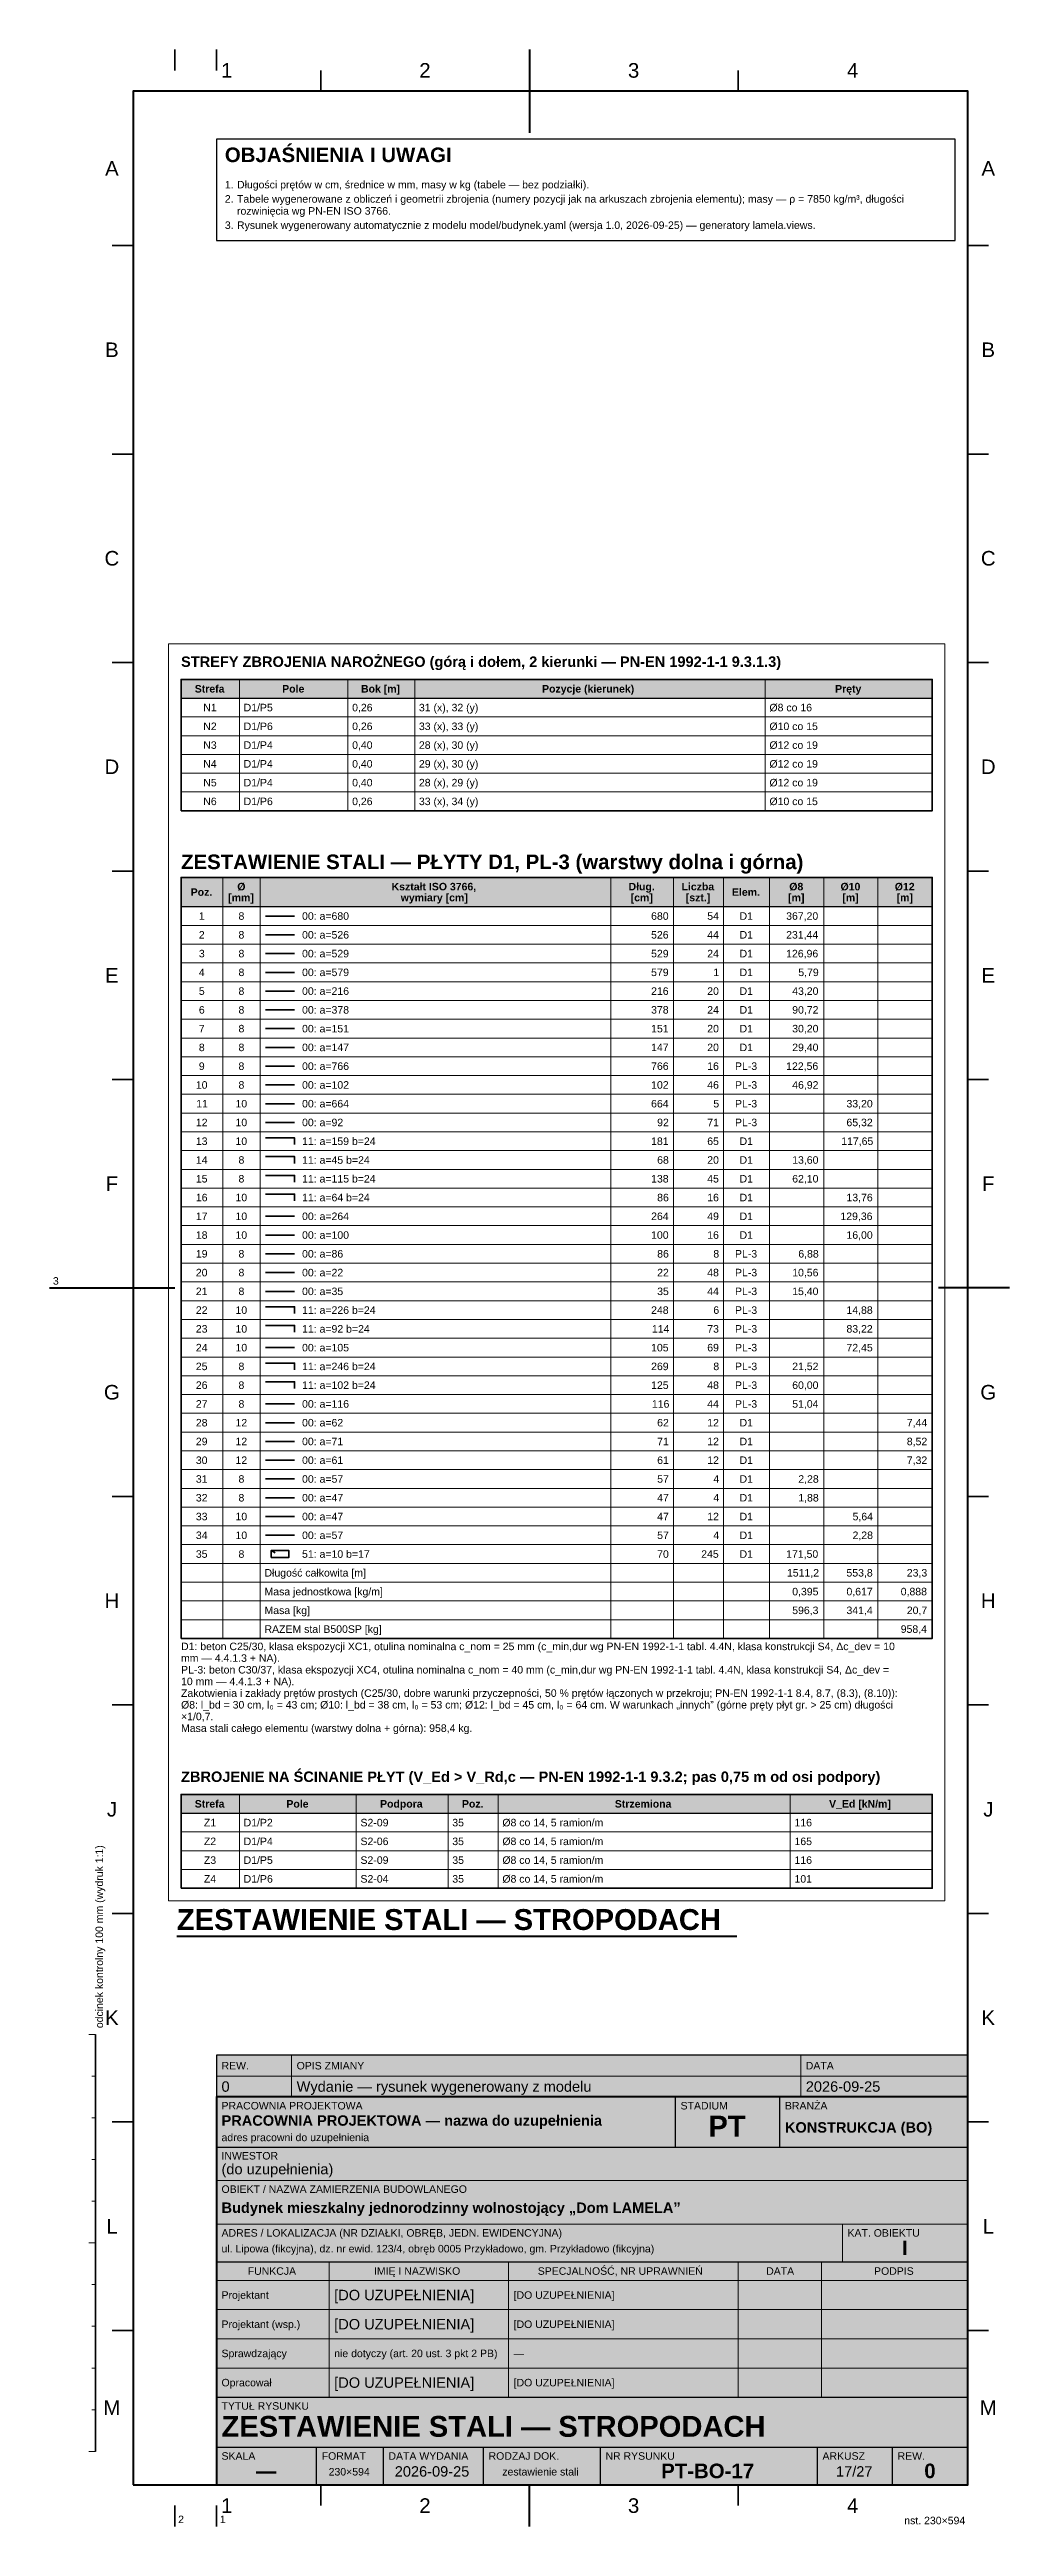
# Paper-space layout 'Arkusz PT-BO-17' of a CAD drawing. Header units: metres. Extents: x 0 to 230, y 0 to 594.
# The model-space entities are those that its viewports show. They can reach past a viewport. Long polylines and large blocks are cut down to what shows.
import ezdxf

# ---------------------------------------------------------------- set-up
doc = ezdxf.new("R2010")
doc.units = ezdxf.units.M
for name, color, linetype, lineweight in [('A-WIDOK', 7, 'Continuous', 25), ('R-OPISY', 7, 'Continuous', 25), ('R-RAMKA', 7, 'Continuous', 50), ('R-TABLICZKA', 7, 'Continuous', 25)]:
    doc.layers.add(name, color=color, linetype=linetype, lineweight=lineweight)
doc.layers.add('R-RZUTNIA', color=8, linetype='Continuous', lineweight=18, plot=False)
doc.styles.add('PL_ARIAL', font='arial.ttf')
doc.styles.add('PL_ARIAL_B', font='arialbd.ttf')

msp = doc.modelspace()

# ---------------------------------------------------------------- hatches: boundary and pattern name
at = {"layer": 'R-OPISY', "true_color": 0xeeeeee}
for points in [[(0, -0.0105), (0.18, -0.0105), (0.18, -0.006), (0, -0.006)], [(0, -0.0605), (0.18, -0.0605), (0.18, -0.0535), (0, -0.0535)], [(0, -0.2779), (0.18, -0.2779), (0.18, -0.2734), (0, -0.2734)]]:
    msp.add_hatch(color=7, dxfattribs=at).paths.add_polyline_path(points)

# ---------------------------------------------------------------- linework, layer by layer
at = {"layer": 'R-OPISY', "lineweight": 35, "ltscale": 0.001}
for points in [[(0, -0.0375), (0.18, -0.0375), (0.18, -0.006), (0, -0.006)], [(0, -0.236), (0.18, -0.236), (0.18, -0.0535), (0, -0.0535)], [(0.0216, -0.21661), (0.0258, -0.21661), (0.0258, -0.21489), (0.0216, -0.21489)], [(0, -0.2959), (0.18, -0.2959), (0.18, -0.2734), (0, -0.2734)]]:
    msp.add_lwpolyline(points, close=True, dxfattribs=at)
at = {"layer": 'R-OPISY', "lineweight": 25, "ltscale": 0.001}
for points in [[(0, -0.0105), (0.18, -0.0105)], [(0, -0.0605), (0.18, -0.0605)], [(0, -0.2779), (0.18, -0.2779)]]:
    msp.add_lwpolyline(points, dxfattribs=at)
at = {"layer": 'R-OPISY', "lineweight": 13, "ltscale": 0.001}
for points in [[(0.014, -0.0375), (0.014, -0.006)], [(0.04, -0.0375), (0.04, -0.006)], [(0.056, -0.0375), (0.056, -0.006)], [(0.14, -0.0375), (0.14, -0.006)], [(0, -0.015), (0.18, -0.015)], [(0, -0.0195), (0.18, -0.0195)], [(0, -0.024), (0.18, -0.024)], [(0, -0.0285), (0.18, -0.0285)], [(0, -0.033), (0.18, -0.033)], [(0, -0.0375), (0.18, -0.0375)], [(0.01, -0.236), (0.01, -0.0535)], [(0.019, -0.236), (0.019, -0.0535)], [(0.103, -0.236), (0.103, -0.0535)], [(0.118, -0.236), (0.118, -0.0535)], [(0.13, -0.236), (0.13, -0.0535)], [(0.141, -0.236), (0.141, -0.0535)], [(0.154, -0.236), (0.154, -0.0535)], [(0.167, -0.236), (0.167, -0.0535)], [(0, -0.065), (0.18, -0.065)], [(0, -0.0695), (0.18, -0.0695)], [(0, -0.074), (0.18, -0.074)], [(0, -0.0785), (0.18, -0.0785)], [(0, -0.083), (0.18, -0.083)], [(0, -0.0875), (0.18, -0.0875)], [(0, -0.092), (0.18, -0.092)], [(0, -0.0965), (0.18, -0.0965)], [(0, -0.101), (0.18, -0.101)], [(0, -0.1055), (0.18, -0.1055)], [(0, -0.11), (0.18, -0.11)], [(0, -0.1145), (0.18, -0.1145)], [(0, -0.119), (0.18, -0.119)], [(0, -0.1235), (0.18, -0.1235)], [(0, -0.128), (0.18, -0.128)], [(0, -0.1325), (0.18, -0.1325)], [(0, -0.137), (0.18, -0.137)], [(0, -0.1415), (0.18, -0.1415)], [(0, -0.146), (0.18, -0.146)], [(0, -0.1505), (0.18, -0.1505)], [(0, -0.155), (0.18, -0.155)], [(0, -0.1595), (0.18, -0.1595)], [(0, -0.164), (0.18, -0.164)], [(0, -0.1685), (0.18, -0.1685)], [(0, -0.173), (0.18, -0.173)], [(0, -0.1775), (0.18, -0.1775)], [(0, -0.182), (0.18, -0.182)], [(0, -0.1865), (0.18, -0.1865)], [(0, -0.191), (0.18, -0.191)], [(0, -0.1955), (0.18, -0.1955)], [(0, -0.2), (0.18, -0.2)], [(0, -0.2045), (0.18, -0.2045)], [(0, -0.209), (0.18, -0.209)], [(0, -0.2135), (0.18, -0.2135)], [(0, -0.218), (0.18, -0.218)], [(0, -0.2225), (0.18, -0.2225)], [(0, -0.227), (0.18, -0.227)], [(0, -0.2315), (0.18, -0.2315)], [(0, -0.236), (0.18, -0.236)], [(0.014, -0.2959), (0.014, -0.2734)], [(0.042, -0.2959), (0.042, -0.2734)], [(0.064, -0.2959), (0.064, -0.2734)], [(0.076, -0.2959), (0.076, -0.2734)], [(0.146, -0.2959), (0.146, -0.2734)], [(0, -0.2824), (0.18, -0.2824)], [(0, -0.2869), (0.18, -0.2869)], [(0, -0.2914), (0.18, -0.2914)], [(0, -0.2959), (0.18, -0.2959)]]:
    msp.add_lwpolyline(points, dxfattribs=at)
at = {"layer": 'R-OPISY', "lineweight": 35, "ltscale": 0.001}
for points in [[(0.0202, -0.06275), (0.0272, -0.06275)], [(0.0202, -0.06725), (0.0272, -0.06725)], [(0.0202, -0.07175), (0.0272, -0.07175)], [(0.0202, -0.07625), (0.0272, -0.07625)], [(0.0202, -0.08075), (0.0272, -0.08075)], [(0.0202, -0.08525), (0.0272, -0.08525)], [(0.0202, -0.08975), (0.0272, -0.08975)], [(0.0202, -0.09425), (0.0272, -0.09425)], [(0.0202, -0.09875), (0.0272, -0.09875)], [(0.0202, -0.10325), (0.0272, -0.10325)], [(0.0202, -0.10775), (0.0272, -0.10775)], [(0.0202, -0.11225), (0.0272, -0.11225)], [(0.0202, -0.11594), (0.0272, -0.11594), (0.0272, -0.11756)], [(0.0202, -0.12044), (0.0272, -0.12044), (0.0272, -0.12206)], [(0.0202, -0.12494), (0.0272, -0.12494), (0.0272, -0.12656)], [(0.0202, -0.12944), (0.0272, -0.12944), (0.0272, -0.13106)], [(0.0202, -0.13475), (0.0272, -0.13475)], [(0.0202, -0.13925), (0.0272, -0.13925)], [(0.0202, -0.14375), (0.0272, -0.14375)], [(0.0202, -0.14825), (0.0272, -0.14825)], [(0.0202, -0.15275), (0.0272, -0.15275)], [(0.0202, -0.15644), (0.0272, -0.15644), (0.0272, -0.15806)], [(0.0202, -0.16094), (0.0272, -0.16094), (0.0272, -0.16256)], [(0.0202, -0.16625), (0.0272, -0.16625)], [(0.0202, -0.16994), (0.0272, -0.16994), (0.0272, -0.17156)], [(0.0202, -0.17444), (0.0272, -0.17444), (0.0272, -0.17606)], [(0.0202, -0.17975), (0.0272, -0.17975)], [(0.0202, -0.18425), (0.0272, -0.18425)], [(0.0202, -0.18875), (0.0272, -0.18875)], [(0.0202, -0.19325), (0.0272, -0.19325)], [(0.0202, -0.19775), (0.0272, -0.19775)], [(0.0202, -0.20225), (0.0272, -0.20225)], [(0.0202, -0.20675), (0.0272, -0.20675)], [(0.0202, -0.21125), (0.0272, -0.21125)], [(0.0216, -0.21489), (0.02258, -0.21543)]]:
    msp.add_lwpolyline(points, dxfattribs=at)

# ---------------------------------------------------------------- texts
at = {"layer": 'A-WIDOK', "style": 'PL_ARIAL'}
for s, p in [('D1: beton C25/30, klasa ekspozycji XC1, otulina nominalna c_nom = 25 mm (c_min,dur wg PN-EN 1992-1-1 tabl. 4.4N, klasa konstrukcji S4, Δc_dev = 10', (0, -0.2388)), ('mm — 4.4.1.3 + NA).', (0, -0.2416)), ('PL-3: beton C30/37, klasa ekspozycji XC4, otulina nominalna c_nom = 40 mm (c_min,dur wg PN-EN 1992-1-1 tabl. 4.4N, klasa konstrukcji S4, Δc_dev =', (0, -0.2444)), ('Zakotwienia i zakłady prętów prostych (C25/30, dobre warunki przyczepności, 50 % prętów łączonych w przekroju; PN-EN 1992-1-1 8.4, 8.7, (8.3), (8.10)):', (0, -0.25)), ('10 mm — 4.4.1.3 + NA).', (0, -0.2472)), ('Ø8: l_bd = 30 cm, l₀ = 43 cm; Ø10: l_bd = 38 cm, l₀ = 53 cm; Ø12: l_bd = 45 cm, l₀ = 64 cm. W warunkach „innych” (górne pręty płyt gr. > 25 cm) długości', (0, -0.2528)), ('×1/0,7.', (0, -0.2556)), ('Masa stali całego elementu (warstwy dolna + górna): 958,4 kg.', (0, -0.2584))]:
    msp.add_text(s, height=0.0018, dxfattribs=at).set_placement(p)
at = {"layer": 'R-OPISY'}
for s, height, style, p in [('STREFY ZBROJENIA NAROŻNEGO (górą i dołem, 2 kierunki — PN-EN 1992-1-1 9.3.1.3)', 0.0025, 'PL_ARIAL_B', (0, -0.003)), ('Strefa', 0.0018, 'PL_ARIAL_B', (0.00329, -0.00915)), ('N1', 0.0018, 'PL_ARIAL', (0.00533, -0.01365)), ('D1/P5', 0.0018, 'PL_ARIAL', (0.015, -0.01365)), ('Pole', 0.0018, 'PL_ARIAL_B', (0.02424, -0.00915)), ('0,26', 0.0018, 'PL_ARIAL', (0.041, -0.01365)), ('Bok [m]', 0.0018, 'PL_ARIAL_B', (0.04313, -0.00915)), ('31 (x), 32 (y)', 0.0018, 'PL_ARIAL', (0.057, -0.01365)), ('Pozycje (kierunek)', 0.0018, 'PL_ARIAL_B', (0.08651, -0.00915)), ('Ø8 co 16', 0.0018, 'PL_ARIAL', (0.141, -0.01365)), ('Pręty', 0.0018, 'PL_ARIAL_B', (0.15673, -0.00915)), ('N2', 0.0018, 'PL_ARIAL', (0.00533, -0.01815)), ('D1/P6', 0.0018, 'PL_ARIAL', (0.015, -0.01815)), ('0,26', 0.0018, 'PL_ARIAL', (0.041, -0.01815)), ('33 (x), 33 (y)', 0.0018, 'PL_ARIAL', (0.057, -0.01815)), ('Ø10 co 15', 0.0018, 'PL_ARIAL', (0.141, -0.01815)), ('N3', 0.0018, 'PL_ARIAL', (0.00533, -0.02265)), ('D1/P4', 0.0018, 'PL_ARIAL', (0.015, -0.02265)), ('0,40', 0.0018, 'PL_ARIAL', (0.041, -0.02265)), ('28 (x), 30 (y)', 0.0018, 'PL_ARIAL', (0.057, -0.02265)), ('Ø12 co 19', 0.0018, 'PL_ARIAL', (0.141, -0.02265)), ('N4', 0.0018, 'PL_ARIAL', (0.00533, -0.02715)), ('D1/P4', 0.0018, 'PL_ARIAL', (0.015, -0.02715)), ('0,40', 0.0018, 'PL_ARIAL', (0.041, -0.02715)), ('29 (x), 30 (y)', 0.0018, 'PL_ARIAL', (0.057, -0.02715)), ('Ø12 co 19', 0.0018, 'PL_ARIAL', (0.141, -0.02715)), ('N5', 0.0018, 'PL_ARIAL', (0.00533, -0.03165)), ('N6', 0.0018, 'PL_ARIAL', (0.00533, -0.03615)), ('D1/P4', 0.0018, 'PL_ARIAL', (0.015, -0.03165)), ('D1/P6', 0.0018, 'PL_ARIAL', (0.015, -0.03615)), ('0,40', 0.0018, 'PL_ARIAL', (0.041, -0.03165)), ('0,26', 0.0018, 'PL_ARIAL', (0.041, -0.03615)), ('33 (x), 34 (y)', 0.0018, 'PL_ARIAL', (0.057, -0.03615)), ('28 (x), 29 (y)', 0.0018, 'PL_ARIAL', (0.057, -0.03165)), ('Ø12 co 19', 0.0018, 'PL_ARIAL', (0.141, -0.03165)), ('Ø10 co 15', 0.0018, 'PL_ARIAL', (0.141, -0.03615)), ('ZESTAWIENIE STALI — PŁYTY D1, PL-3 (warstwy dolna i górna)', 0.0035, 'PL_ARIAL_B', (0, -0.0515)), ('Poz.', 0.0018, 'PL_ARIAL_B', (0.00231, -0.0579)), ('[mm]', 0.0018, 'PL_ARIAL_B', (0.0113, -0.05921)), ('Ø', 0.0018, 'PL_ARIAL_B', (0.01348, -0.05659)), ('Kształt ISO 3766,', 0.0018, 'PL_ARIAL_B', (0.05046, -0.05659)), ('wymiary [cm]', 0.0018, 'PL_ARIAL_B', (0.05264, -0.05921)), ('Dług.', 0.0018, 'PL_ARIAL_B', (0.10723, -0.05659)), ('[cm]', 0.0018, 'PL_ARIAL_B', (0.10774, -0.05921)), ('Liczba', 0.0018, 'PL_ARIAL_B', (0.11993, -0.05659)), ('[szt.]', 0.0018, 'PL_ARIAL_B', (0.12095, -0.05921)), ('Elem.', 0.0018, 'PL_ARIAL_B', (0.13201, -0.0579)), ('[m]', 0.0018, 'PL_ARIAL_B', (0.14547, -0.05921)), ('Ø8', 0.0018, 'PL_ARIAL_B', (0.14575, -0.05659)), ('Ø10', 0.0018, 'PL_ARIAL_B', (0.15803, -0.05659)), ('[m]', 0.0018, 'PL_ARIAL_B', (0.15847, -0.05921)), ('Ø12', 0.0018, 'PL_ARIAL_B', (0.17103, -0.05659)), ('[m]', 0.0018, 'PL_ARIAL_B', (0.17147, -0.05921)), ('1', 0.0018, 'PL_ARIAL', (0.00427, -0.06365)), ('8', 0.0018, 'PL_ARIAL', (0.01377, -0.06365)), ('00: a=680', 0.0018, 'PL_ARIAL', (0.029, -0.06365)), ('680', 0.0018, 'PL_ARIAL', (0.11264, -0.06365)), ('54', 0.0018, 'PL_ARIAL', (0.12609, -0.06365)), ('D1', 0.0018, 'PL_ARIAL', (0.13383, -0.06365)), ('367,20', 0.0018, 'PL_ARIAL', (0.145, -0.06365)), ('3', 0.0018, 'PL_ARIAL', (0.00427, -0.07265)), ('2', 0.0018, 'PL_ARIAL', (0.00427, -0.06815)), ('8', 0.0018, 'PL_ARIAL', (0.01377, -0.06815)), ('8', 0.0018, 'PL_ARIAL', (0.01377, -0.07265)), ('00: a=526', 0.0018, 'PL_ARIAL', (0.029, -0.06815)), ('00: a=529', 0.0018, 'PL_ARIAL', (0.029, -0.07265)), ('526', 0.0018, 'PL_ARIAL', (0.11264, -0.06815)), ('529', 0.0018, 'PL_ARIAL', (0.11264, -0.07265)), ('44', 0.0018, 'PL_ARIAL', (0.12609, -0.06815)), ('24', 0.0018, 'PL_ARIAL', (0.12609, -0.07265)), ('D1', 0.0018, 'PL_ARIAL', (0.13383, -0.06815)), ('D1', 0.0018, 'PL_ARIAL', (0.13383, -0.07265)), ('231,44', 0.0018, 'PL_ARIAL', (0.145, -0.06815)), ('126,96', 0.0018, 'PL_ARIAL', (0.145, -0.07265)), ('4', 0.0018, 'PL_ARIAL', (0.00427, -0.07715)), ('8', 0.0018, 'PL_ARIAL', (0.01377, -0.07715)), ('00: a=579', 0.0018, 'PL_ARIAL', (0.029, -0.07715)), ('579', 0.0018, 'PL_ARIAL', (0.11264, -0.07715)), ('1', 0.0018, 'PL_ARIAL', (0.12755, -0.07715)), ('D1', 0.0018, 'PL_ARIAL', (0.13383, -0.07715)), ('5,79', 0.0018, 'PL_ARIAL', (0.14791, -0.07715)), ('5', 0.0018, 'PL_ARIAL', (0.00427, -0.08165)), ('8', 0.0018, 'PL_ARIAL', (0.01377, -0.08165)), ('00: a=216', 0.0018, 'PL_ARIAL', (0.029, -0.08165)), ('216', 0.0018, 'PL_ARIAL', (0.11264, -0.08165)), ('20', 0.0018, 'PL_ARIAL', (0.12609, -0.08165)), ('D1', 0.0018, 'PL_ARIAL', (0.13383, -0.08165)), ('43,20', 0.0018, 'PL_ARIAL', (0.14645, -0.08165)), ('6', 0.0018, 'PL_ARIAL', (0.00427, -0.08615)), ('7', 0.0018, 'PL_ARIAL', (0.00427, -0.09065)), ('8', 0.0018, 'PL_ARIAL', (0.01377, -0.08615)), ('8', 0.0018, 'PL_ARIAL', (0.01377, -0.09065)), ('00: a=378', 0.0018, 'PL_ARIAL', (0.029, -0.08615)), ('00: a=151', 0.0018, 'PL_ARIAL', (0.029, -0.09065)), ('378', 0.0018, 'PL_ARIAL', (0.11264, -0.08615)), ('151', 0.0018, 'PL_ARIAL', (0.11264, -0.09065)), ('24', 0.0018, 'PL_ARIAL', (0.12609, -0.08615)), ('20', 0.0018, 'PL_ARIAL', (0.12609, -0.09065)), ('D1', 0.0018, 'PL_ARIAL', (0.13383, -0.08615)), ('D1', 0.0018, 'PL_ARIAL', (0.13383, -0.09065)), ('30,20', 0.0018, 'PL_ARIAL', (0.14645, -0.09065)), ('90,72', 0.0018, 'PL_ARIAL', (0.14645, -0.08615)), ('8', 0.0018, 'PL_ARIAL', (0.00427, -0.09515)), ('8', 0.0018, 'PL_ARIAL', (0.01377, -0.09515)), ('00: a=147', 0.0018, 'PL_ARIAL', (0.029, -0.09515)), ('147', 0.0018, 'PL_ARIAL', (0.11264, -0.09515)), ('20', 0.0018, 'PL_ARIAL', (0.12609, -0.09515)), ('D1', 0.0018, 'PL_ARIAL', (0.13383, -0.09515)), ('29,40', 0.0018, 'PL_ARIAL', (0.14645, -0.09515)), ('9', 0.0018, 'PL_ARIAL', (0.00427, -0.09965)), ('8', 0.0018, 'PL_ARIAL', (0.01377, -0.09965)), ('00: a=766', 0.0018, 'PL_ARIAL', (0.029, -0.09965)), ('766', 0.0018, 'PL_ARIAL', (0.11264, -0.09965)), ('16', 0.0018, 'PL_ARIAL', (0.12609, -0.09965)), ('PL-3', 0.0018, 'PL_ARIAL', (0.13274, -0.09965)), ('122,56', 0.0018, 'PL_ARIAL', (0.145, -0.09965)), ('10', 0.0018, 'PL_ARIAL', (0.00355, -0.10415)), ('11', 0.0018, 'PL_ARIAL', (0.00364, -0.10865)), ('10', 0.0018, 'PL_ARIAL', (0.01305, -0.10865)), ('8', 0.0018, 'PL_ARIAL', (0.01377, -0.10415)), ('00: a=102', 0.0018, 'PL_ARIAL', (0.029, -0.10415)), ('00: a=664', 0.0018, 'PL_ARIAL', (0.029, -0.10865)), ('664', 0.0018, 'PL_ARIAL', (0.11264, -0.10865)), ('102', 0.0018, 'PL_ARIAL', (0.11264, -0.10415)), ('46', 0.0018, 'PL_ARIAL', (0.12609, -0.10415)), ('5', 0.0018, 'PL_ARIAL', (0.12755, -0.10865)), ('PL-3', 0.0018, 'PL_ARIAL', (0.13274, -0.10415)), ('PL-3', 0.0018, 'PL_ARIAL', (0.13274, -0.10865)), ('46,92', 0.0018, 'PL_ARIAL', (0.14645, -0.10415)), ('33,20', 0.0018, 'PL_ARIAL', (0.15945, -0.10865)), ('12', 0.0018, 'PL_ARIAL', (0.00355, -0.11315)), ('10', 0.0018, 'PL_ARIAL', (0.01305, -0.11315)), ('00: a=92', 0.0018, 'PL_ARIAL', (0.029, -0.11315)), ('92', 0.0018, 'PL_ARIAL', (0.11409, -0.11315)), ('71', 0.0018, 'PL_ARIAL', (0.12609, -0.11315)), ('PL-3', 0.0018, 'PL_ARIAL', (0.13274, -0.11315)), ('65,32', 0.0018, 'PL_ARIAL', (0.15945, -0.11315)), ('13', 0.0018, 'PL_ARIAL', (0.00355, -0.11765)), ('10', 0.0018, 'PL_ARIAL', (0.01305, -0.11765)), ('11: a=159 b=24', 0.0018, 'PL_ARIAL', (0.029, -0.11765)), ('181', 0.0018, 'PL_ARIAL', (0.11264, -0.11765)), ('65', 0.0018, 'PL_ARIAL', (0.12609, -0.11765)), ('D1', 0.0018, 'PL_ARIAL', (0.13383, -0.11765)), ('117,65', 0.0018, 'PL_ARIAL', (0.15819, -0.11765)), ('14', 0.0018, 'PL_ARIAL', (0.00355, -0.12215)), ('8', 0.0018, 'PL_ARIAL', (0.01377, -0.12215)), ('11: a=45 b=24', 0.0018, 'PL_ARIAL', (0.029, -0.12215)), ('68', 0.0018, 'PL_ARIAL', (0.11409, -0.12215)), ('20', 0.0018, 'PL_ARIAL', (0.12609, -0.12215)), ('D1', 0.0018, 'PL_ARIAL', (0.13383, -0.12215)), ('13,60', 0.0018, 'PL_ARIAL', (0.14645, -0.12215)), ('15', 0.0018, 'PL_ARIAL', (0.00355, -0.12665)), ('16', 0.0018, 'PL_ARIAL', (0.00355, -0.13115)), ('10', 0.0018, 'PL_ARIAL', (0.01305, -0.13115)), ('8', 0.0018, 'PL_ARIAL', (0.01377, -0.12665)), ('11: a=115 b=24', 0.0018, 'PL_ARIAL', (0.029, -0.12665)), ('11: a=64 b=24', 0.0018, 'PL_ARIAL', (0.029, -0.13115)), ('138', 0.0018, 'PL_ARIAL', (0.11264, -0.12665)), ('86', 0.0018, 'PL_ARIAL', (0.11409, -0.13115)), ('45', 0.0018, 'PL_ARIAL', (0.12609, -0.12665)), ('16', 0.0018, 'PL_ARIAL', (0.12609, -0.13115)), ('D1', 0.0018, 'PL_ARIAL', (0.13383, -0.12665)), ('D1', 0.0018, 'PL_ARIAL', (0.13383, -0.13115)), ('62,10', 0.0018, 'PL_ARIAL', (0.14645, -0.12665)), ('13,76', 0.0018, 'PL_ARIAL', (0.15945, -0.13115)), ('17', 0.0018, 'PL_ARIAL', (0.00355, -0.13565)), ('10', 0.0018, 'PL_ARIAL', (0.01305, -0.13565)), ('00: a=264', 0.0018, 'PL_ARIAL', (0.029, -0.13565)), ('264', 0.0018, 'PL_ARIAL', (0.11264, -0.13565)), ('49', 0.0018, 'PL_ARIAL', (0.12609, -0.13565)), ('D1', 0.0018, 'PL_ARIAL', (0.13383, -0.13565)), ('129,36', 0.0018, 'PL_ARIAL', (0.158, -0.13565)), ('18', 0.0018, 'PL_ARIAL', (0.00355, -0.14015)), ('10', 0.0018, 'PL_ARIAL', (0.01305, -0.14015)), ('00: a=100', 0.0018, 'PL_ARIAL', (0.029, -0.14015)), ('100', 0.0018, 'PL_ARIAL', (0.11264, -0.14015)), ('16', 0.0018, 'PL_ARIAL', (0.12609, -0.14015)), ('D1', 0.0018, 'PL_ARIAL', (0.13383, -0.14015)), ('16,00', 0.0018, 'PL_ARIAL', (0.15945, -0.14015)), ('20', 0.0018, 'PL_ARIAL', (0.00355, -0.14915)), ('19', 0.0018, 'PL_ARIAL', (0.00355, -0.14465)), ('8', 0.0018, 'PL_ARIAL', (0.01377, -0.14465)), ('8', 0.0018, 'PL_ARIAL', (0.01377, -0.14915)), ('00: a=86', 0.0018, 'PL_ARIAL', (0.029, -0.14465)), ('00: a=22', 0.0018, 'PL_ARIAL', (0.029, -0.14915)), ('86', 0.0018, 'PL_ARIAL', (0.11409, -0.14465)), ('22', 0.0018, 'PL_ARIAL', (0.11409, -0.14915)), ('48', 0.0018, 'PL_ARIAL', (0.12609, -0.14915)), ('8', 0.0018, 'PL_ARIAL', (0.12755, -0.14465)), ('PL-3', 0.0018, 'PL_ARIAL', (0.13274, -0.14465)), ('PL-3', 0.0018, 'PL_ARIAL', (0.13274, -0.14915)), ('10,56', 0.0018, 'PL_ARIAL', (0.14645, -0.14915)), ('6,88', 0.0018, 'PL_ARIAL', (0.14791, -0.14465)), ('21', 0.0018, 'PL_ARIAL', (0.00355, -0.15365)), ('8', 0.0018, 'PL_ARIAL', (0.01377, -0.15365)), ('00: a=35', 0.0018, 'PL_ARIAL', (0.029, -0.15365)), ('35', 0.0018, 'PL_ARIAL', (0.11409, -0.15365)), ('44', 0.0018, 'PL_ARIAL', (0.12609, -0.15365)), ('PL-3', 0.0018, 'PL_ARIAL', (0.13274, -0.15365)), ('15,40', 0.0018, 'PL_ARIAL', (0.14645, -0.15365)), ('22', 0.0018, 'PL_ARIAL', (0.00355, -0.15815)), ('10', 0.0018, 'PL_ARIAL', (0.01305, -0.15815)), ('11: a=226 b=24', 0.0018, 'PL_ARIAL', (0.029, -0.15815)), ('248', 0.0018, 'PL_ARIAL', (0.11264, -0.15815)), ('6', 0.0018, 'PL_ARIAL', (0.12755, -0.15815)), ('PL-3', 0.0018, 'PL_ARIAL', (0.13274, -0.15815)), ('14,88', 0.0018, 'PL_ARIAL', (0.15945, -0.15815)), ('23', 0.0018, 'PL_ARIAL', (0.00355, -0.16265)), ('24', 0.0018, 'PL_ARIAL', (0.00355, -0.16715)), ('10', 0.0018, 'PL_ARIAL', (0.01305, -0.16265)), ('10', 0.0018, 'PL_ARIAL', (0.01305, -0.16715)), ('00: a=105', 0.0018, 'PL_ARIAL', (0.029, -0.16715)), ('11: a=92 b=24', 0.0018, 'PL_ARIAL', (0.029, -0.16265)), ('105', 0.0018, 'PL_ARIAL', (0.11264, -0.16715)), ('114', 0.0018, 'PL_ARIAL', (0.11283, -0.16265)), ('73', 0.0018, 'PL_ARIAL', (0.12609, -0.16265)), ('69', 0.0018, 'PL_ARIAL', (0.12609, -0.16715)), ('PL-3', 0.0018, 'PL_ARIAL', (0.13274, -0.16265)), ('PL-3', 0.0018, 'PL_ARIAL', (0.13274, -0.16715)), ('83,22', 0.0018, 'PL_ARIAL', (0.15945, -0.16265)), ('72,45', 0.0018, 'PL_ARIAL', (0.15945, -0.16715)), ('25', 0.0018, 'PL_ARIAL', (0.00355, -0.17165)), ('8', 0.0018, 'PL_ARIAL', (0.01377, -0.17165)), ('11: a=246 b=24', 0.0018, 'PL_ARIAL', (0.029, -0.17165)), ('269', 0.0018, 'PL_ARIAL', (0.11264, -0.17165)), ('8', 0.0018, 'PL_ARIAL', (0.12755, -0.17165)), ('PL-3', 0.0018, 'PL_ARIAL', (0.13274, -0.17165)), ('21,52', 0.0018, 'PL_ARIAL', (0.14645, -0.17165)), ('26', 0.0018, 'PL_ARIAL', (0.00355, -0.17615)), ('8', 0.0018, 'PL_ARIAL', (0.01377, -0.17615)), ('11: a=102 b=24', 0.0018, 'PL_ARIAL', (0.029, -0.17615)), ('125', 0.0018, 'PL_ARIAL', (0.11264, -0.17615)), ('48', 0.0018, 'PL_ARIAL', (0.12609, -0.17615)), ('PL-3', 0.0018, 'PL_ARIAL', (0.13274, -0.17615)), ('60,00', 0.0018, 'PL_ARIAL', (0.14645, -0.17615)), ('27', 0.0018, 'PL_ARIAL', (0.00355, -0.18065)), ('28', 0.0018, 'PL_ARIAL', (0.00355, -0.18515)), ('12', 0.0018, 'PL_ARIAL', (0.01305, -0.18515)), ('8', 0.0018, 'PL_ARIAL', (0.01377, -0.18065)), ('00: a=116', 0.0018, 'PL_ARIAL', (0.029, -0.18065)), ('00: a=62', 0.0018, 'PL_ARIAL', (0.029, -0.18515)), ('116', 0.0018, 'PL_ARIAL', (0.11283, -0.18065)), ('62', 0.0018, 'PL_ARIAL', (0.11409, -0.18515)), ('44', 0.0018, 'PL_ARIAL', (0.12609, -0.18065)), ('12', 0.0018, 'PL_ARIAL', (0.12609, -0.18515)), ('PL-3', 0.0018, 'PL_ARIAL', (0.13274, -0.18065)), ('D1', 0.0018, 'PL_ARIAL', (0.13383, -0.18515)), ('51,04', 0.0018, 'PL_ARIAL', (0.14645, -0.18065)), ('7,44', 0.0018, 'PL_ARIAL', (0.17391, -0.18515)), ('29', 0.0018, 'PL_ARIAL', (0.00355, -0.18965)), ('12', 0.0018, 'PL_ARIAL', (0.01305, -0.18965)), ('00: a=71', 0.0018, 'PL_ARIAL', (0.029, -0.18965)), ('71', 0.0018, 'PL_ARIAL', (0.11409, -0.18965)), ('12', 0.0018, 'PL_ARIAL', (0.12609, -0.18965)), ('D1', 0.0018, 'PL_ARIAL', (0.13383, -0.18965)), ('8,52', 0.0018, 'PL_ARIAL', (0.17391, -0.18965)), ('30', 0.0018, 'PL_ARIAL', (0.00355, -0.19415)), ('12', 0.0018, 'PL_ARIAL', (0.01305, -0.19415)), ('00: a=61', 0.0018, 'PL_ARIAL', (0.029, -0.19415)), ('61', 0.0018, 'PL_ARIAL', (0.11409, -0.19415)), ('12', 0.0018, 'PL_ARIAL', (0.12609, -0.19415)), ('D1', 0.0018, 'PL_ARIAL', (0.13383, -0.19415)), ('7,32', 0.0018, 'PL_ARIAL', (0.17391, -0.19415)), ('31', 0.0018, 'PL_ARIAL', (0.00355, -0.19865)), ('32', 0.0018, 'PL_ARIAL', (0.00355, -0.20315)), ('8', 0.0018, 'PL_ARIAL', (0.01377, -0.19865)), ('8', 0.0018, 'PL_ARIAL', (0.01377, -0.20315)), ('00: a=57', 0.0018, 'PL_ARIAL', (0.029, -0.19865)), ('00: a=47', 0.0018, 'PL_ARIAL', (0.029, -0.20315)), ('47', 0.0018, 'PL_ARIAL', (0.11409, -0.20315)), ('57', 0.0018, 'PL_ARIAL', (0.11409, -0.19865)), ('4', 0.0018, 'PL_ARIAL', (0.12755, -0.19865)), ('4', 0.0018, 'PL_ARIAL', (0.12755, -0.20315)), ('D1', 0.0018, 'PL_ARIAL', (0.13383, -0.19865)), ('D1', 0.0018, 'PL_ARIAL', (0.13383, -0.20315)), ('2,28', 0.0018, 'PL_ARIAL', (0.14791, -0.19865)), ('1,88', 0.0018, 'PL_ARIAL', (0.14791, -0.20315)), ('33', 0.0018, 'PL_ARIAL', (0.00355, -0.20765)), ('10', 0.0018, 'PL_ARIAL', (0.01305, -0.20765)), ('00: a=47', 0.0018, 'PL_ARIAL', (0.029, -0.20765)), ('47', 0.0018, 'PL_ARIAL', (0.11409, -0.20765)), ('12', 0.0018, 'PL_ARIAL', (0.12609, -0.20765)), ('D1', 0.0018, 'PL_ARIAL', (0.13383, -0.20765)), ('5,64', 0.0018, 'PL_ARIAL', (0.16091, -0.20765)), ('34', 0.0018, 'PL_ARIAL', (0.00355, -0.21215)), ('10', 0.0018, 'PL_ARIAL', (0.01305, -0.21215)), ('00: a=57', 0.0018, 'PL_ARIAL', (0.029, -0.21215)), ('57', 0.0018, 'PL_ARIAL', (0.11409, -0.21215)), ('4', 0.0018, 'PL_ARIAL', (0.12755, -0.21215)), ('D1', 0.0018, 'PL_ARIAL', (0.13383, -0.21215)), ('2,28', 0.0018, 'PL_ARIAL', (0.16091, -0.21215)), ('35', 0.0018, 'PL_ARIAL', (0.00355, -0.21665)), ('8', 0.0018, 'PL_ARIAL', (0.01377, -0.21665)), ('Długość całkowita [m]', 0.0018, 'PL_ARIAL', (0.02, -0.22115)), ('51: a=10 b=17', 0.0018, 'PL_ARIAL', (0.029, -0.21665)), ('70', 0.0018, 'PL_ARIAL', (0.11409, -0.21665)), ('245', 0.0018, 'PL_ARIAL', (0.12464, -0.21665)), ('D1', 0.0018, 'PL_ARIAL', (0.13383, -0.21665)), ('171,50', 0.0018, 'PL_ARIAL', (0.145, -0.21665)), ('1511,2', 0.0018, 'PL_ARIAL', (0.14519, -0.22115)), ('553,8', 0.0018, 'PL_ARIAL', (0.15945, -0.22115)), ('23,3', 0.0018, 'PL_ARIAL', (0.17391, -0.22115)), ('Masa jednostkowa [kg/m]', 0.0018, 'PL_ARIAL', (0.02, -0.22565)), ('0,395', 0.0018, 'PL_ARIAL', (0.14645, -0.22565)), ('0,617', 0.0018, 'PL_ARIAL', (0.15945, -0.22565)), ('0,888', 0.0018, 'PL_ARIAL', (0.17245, -0.22565)), ('Masa [kg]', 0.0018, 'PL_ARIAL', (0.02, -0.23015)), ('596,3', 0.0018, 'PL_ARIAL', (0.14645, -0.23015)), ('341,4', 0.0018, 'PL_ARIAL', (0.15945, -0.23015)), ('20,7', 0.0018, 'PL_ARIAL', (0.17391, -0.23015)), ('RAZEM stal B500SP [kg]', 0.0018, 'PL_ARIAL', (0.02, -0.23465)), ('958,4', 0.0018, 'PL_ARIAL', (0.17245, -0.23465)), ('ZBROJENIE NA ŚCINANIE PŁYT (V_Ed > V_Rd,c — PN-EN 1992-1-1 9.3.2; pas 0,75 m od osi podpory)', 0.0025, 'PL_ARIAL_B', (0, -0.2704)), ('Strefa', 0.0018, 'PL_ARIAL_B', (0.00329, -0.27655)), ('D1/P2', 0.0018, 'PL_ARIAL', (0.015, -0.28105)), ('Pole', 0.0018, 'PL_ARIAL_B', (0.02524, -0.27655)), ('Podpora', 0.0018, 'PL_ARIAL_B', (0.04769, -0.27655)), ('Poz.', 0.0018, 'PL_ARIAL_B', (0.06731, -0.27655)), ('Ø8 co 14, 5 ramion/m', 0.0018, 'PL_ARIAL', (0.077, -0.28105)), ('Strzemiona', 0.0018, 'PL_ARIAL_B', (0.10395, -0.27655)), ('V_Ed [kN/m]', 0.0018, 'PL_ARIAL_B', (0.15529, -0.27655)), ('Z1', 0.0018, 'PL_ARIAL', (0.00547, -0.28105)), ('Z2', 0.0018, 'PL_ARIAL', (0.00547, -0.28555)), ('D1/P4', 0.0018, 'PL_ARIAL', (0.015, -0.28555)), ('S2-09', 0.0018, 'PL_ARIAL', (0.043, -0.28105)), ('S2-06', 0.0018, 'PL_ARIAL', (0.043, -0.28555)), ('35', 0.0018, 'PL_ARIAL', (0.065, -0.28105)), ('35', 0.0018, 'PL_ARIAL', (0.065, -0.28555)), ('Ø8 co 14, 5 ramion/m', 0.0018, 'PL_ARIAL', (0.077, -0.28555)), ('116', 0.0018, 'PL_ARIAL', (0.147, -0.28105)), ('165', 0.0018, 'PL_ARIAL', (0.147, -0.28555)), ('Z3', 0.0018, 'PL_ARIAL', (0.00547, -0.29005)), ('D1/P5', 0.0018, 'PL_ARIAL', (0.015, -0.29005)), ('S2-09', 0.0018, 'PL_ARIAL', (0.043, -0.29005)), ('35', 0.0018, 'PL_ARIAL', (0.065, -0.29005)), ('Ø8 co 14, 5 ramion/m', 0.0018, 'PL_ARIAL', (0.077, -0.29005)), ('116', 0.0018, 'PL_ARIAL', (0.147, -0.29005)), ('Z4', 0.0018, 'PL_ARIAL', (0.00547, -0.29455)), ('D1/P6', 0.0018, 'PL_ARIAL', (0.015, -0.29455)), ('S2-04', 0.0018, 'PL_ARIAL', (0.043, -0.29455)), ('35', 0.0018, 'PL_ARIAL', (0.065, -0.29455)), ('Ø8 co 14, 5 ramion/m', 0.0018, 'PL_ARIAL', (0.077, -0.29455)), ('101', 0.0018, 'PL_ARIAL', (0.147, -0.29455))]:
    msp.add_text(s, height=height, dxfattribs=dict(at, style=style)).set_placement(p)

psp = doc.layouts.new('Arkusz PT-BO-17')

# ---------------------------------------------------------------- hatches: boundary and pattern name
at = {"layer": 'R-TABLICZKA', "true_color": 0xffffff}
for points in [[(40, 103), (220, 103), (220, 113), (40, 113)], [(40, 10), (220, 10), (220, 103), (40, 103)]]:
    psp.add_hatch(color=7, dxfattribs=at).paths.add_polyline_path(points)

# ---------------------------------------------------------------- linework, layer by layer
at = {"layer": 'R-OPISY', "lineweight": 25}
psp.add_lwpolyline([(40, 548.18), (217, 548.18), (217, 572.5), (40, 572.5)], close=True, dxfattribs=at)
at = {"layer": 'R-OPISY', "lineweight": 50}
psp.add_lwpolyline([(30.5, 141.55), (164.69, 141.55)], dxfattribs=at)
at = {"layer": 'R-OPISY', "lineweight": 18}
for points in [[(11, 118), (9.4, 118)], [(11, 108), (10.1, 108)], [(11, 98), (10.1, 98)], [(11, 88), (10.1, 88)], [(11, 78), (10.1, 78)], [(11, 68), (9.4, 68)], [(11, 58), (10.1, 58)], [(11, 48), (10.1, 48)], [(11, 38), (10.1, 38)], [(11, 28), (10.1, 28)], [(11, 18), (9.4, 18)]]:
    psp.add_lwpolyline(points, dxfattribs=at)
at = {"layer": 'R-OPISY', "lineweight": 35}
psp.add_lwpolyline([(11, 18), (11, 118)], dxfattribs=at)
at = {"layer": 'R-RAMKA', "lineweight": 35}
for points in [[(30, 594), (30, 589)], [(40, 594), (40, 589)], [(65, 584), (65, 589)], [(115, 584), (115, 589)], [(165, 584), (165, 589)], [(20, 547), (15, 547)], [(220, 547), (225, 547)], [(20, 497), (15, 497)], [(220, 497), (225, 497)], [(20, 447), (15, 447)], [(220, 447), (225, 447)], [(20, 397), (15, 397)], [(220, 397), (225, 397)], [(20, 347), (15, 347)], [(220, 347), (225, 347)], [(0, 297), (5, 297)], [(20, 297), (15, 297)], [(220, 297), (225, 297)], [(230, 297), (225, 297)], [(20, 247), (15, 247)], [(220, 247), (225, 247)], [(20, 197), (15, 197)], [(220, 197), (225, 197)], [(20, 147), (15, 147)], [(220, 147), (225, 147)], [(20, 97), (15, 97)], [(220, 97), (225, 97)], [(20, 47), (15, 47)], [(220, 47), (225, 47)], [(65, 10), (65, 5)], [(115, 10), (115, 5)], [(165, 10), (165, 5)], [(30, 0), (30, 5)], [(40, 0), (40, 5)]]:
    psp.add_lwpolyline(points, dxfattribs=at)
at = {"layer": 'R-RAMKA', "lineweight": 70}
for points in [[(115, 594), (115, 574)], [(0, 297), (30, 297)], [(230, 297), (213, 297)], [(115, 0), (115, 10)]]:
    psp.add_lwpolyline(points, dxfattribs=at)
psp.add_lwpolyline([(20, 10), (220, 10), (220, 584), (20, 584)], close=True, dxfattribs=at)
at = {"layer": 'R-TABLICZKA', "lineweight": 18}
for points in [[(40, 113), (220, 113)], [(58, 103), (58, 113)], [(180, 103), (180, 113)], [(40, 108), (220, 108)], [(40, 83), (220, 83)], [(40, 72.5), (220, 72.5)], [(190, 63.5), (190, 72.5)], [(67, 31), (67, 63.5)], [(110, 31), (110, 63.5)], [(165, 31), (165, 63.5)], [(185, 31), (185, 63.5)], [(40, 59), (220, 59)], [(40, 52), (220, 52)], [(40, 45), (220, 45)], [(40, 38), (220, 38)], [(40, 31), (220, 31)]]:
    psp.add_lwpolyline(points, dxfattribs=at)
at = {"layer": 'R-TABLICZKA', "lineweight": 25}
psp.add_lwpolyline([(40, 103), (220, 103), (220, 113), (40, 113)], close=True, dxfattribs=at)
at = {"layer": 'R-TABLICZKA', "lineweight": 50}
psp.add_lwpolyline([(40, 10), (220, 10), (220, 103), (40, 103)], close=True, dxfattribs=at)
at = {"layer": 'R-TABLICZKA', "lineweight": 25}
for points in [[(150, 91), (150, 103)], [(175, 91), (175, 103)], [(40, 91), (220, 91)], [(40, 63.5), (220, 63.5)], [(40, 31), (220, 31)], [(40, 19), (220, 19)], [(64, 10), (64, 19)], [(80, 10), (80, 19)], [(104, 10), (104, 19)], [(132, 10), (132, 19)], [(184, 10), (184, 19)], [(202, 10), (202, 19)]]:
    psp.add_lwpolyline(points, dxfattribs=at)

# ---------------------------------------------------------------- texts
at = {"layer": 'R-OPISY'}
for s, height, style, p in [('OBJAŚNIENIA I UWAGI', 3.5, 'PL_ARIAL_B', (42, 567)), ('2. ', 1.8, 'PL_ARIAL', (42, 557.28)), ('1. ', 1.8, 'PL_ARIAL', (42, 560.7)), ('Tabele wygenerowane z obliczeń i geometrii zbrojenia (numery pozycji jak na arkuszach zbrojenia elementu); masy — ρ = 7850 kg/m³, długości', 1.8, 'PL_ARIAL', (44.91, 557.28)), ('Długości prętów w cm, średnice w mm, masy w kg (tabele — bez podziałki).', 1.8, 'PL_ARIAL', (44.91, 560.7)), ('3. ', 1.8, 'PL_ARIAL', (42, 550.98)), ('rozwinięcia wg PN-EN ISO 3766.', 1.8, 'PL_ARIAL', (44.91, 554.4)), ('Rysunek wygenerowany automatycznie z modelu model/budynek.yaml (wersja 1.0, 2026-09-25) — generatory lamela.views.', 1.8, 'PL_ARIAL', (44.91, 550.98)), ('ZESTAWIENIE STALI — STROPODACH', 5, 'PL_ARIAL_B', (30.5, 143.05))]:
    psp.add_text(s, height=height, dxfattribs=dict(at, style=style)).set_placement(p)
at = {"layer": 'R-OPISY', "style": 'PL_ARIAL'}
psp.add_text('odcinek kontrolny 100 mm (wydruk 1:1)', height=1.8, rotation=90, dxfattribs=at).set_placement((12.8, 119.5))
at = {"layer": 'R-RAMKA', "style": 'PL_ARIAL'}
for s, height, p in [('1', 3.5, (41.09, 587.25)), ('2', 3.5, (88.59, 587.25)), ('3', 3.5, (138.59, 587.25)), ('4', 3.5, (191.09, 587.25)), ('A', 3.5, (13.3, 563.75)), ('A', 3.5, (223.3, 563.75)), ('B', 3.5, (13.3, 520.25)), ('B', 3.5, (223.3, 520.25)), ('C', 3.5, (13.16, 470.25)), ('C', 3.5, (223.16, 470.25)), ('D', 3.5, (13.16, 420.25)), ('D', 3.5, (223.16, 420.25)), ('E', 3.5, (13.3, 370.25)), ('E', 3.5, (223.3, 370.25)), ('F', 3.5, (13.45, 320.25)), ('F', 3.5, (223.45, 320.25)), ('3', 1.8, (0.8, 297.8)), ('G', 3.5, (13.02, 270.25)), ('G', 3.5, (223.02, 270.25)), ('H', 3.5, (13.16, 220.25)), ('H', 3.5, (223.16, 220.25)), ('J', 3.5, (13.73, 170.25)), ('J', 3.5, (223.73, 170.25)), ('K', 3.5, (13.3, 120.25)), ('K', 3.5, (223.3, 120.25)), ('L', 3.5, (13.59, 70.25)), ('L', 3.5, (223.59, 70.25)), ('M', 3.5, (12.88, 26.75)), ('M', 3.5, (222.88, 26.75)), ('1', 3.5, (41.09, 3.25)), ('2', 3.5, (88.59, 3.25)), ('3', 3.5, (138.59, 3.25)), ('4', 3.5, (191.09, 3.25)), ('2', 1.8, (30.8, 0.8)), ('1', 1.8, (40.8, 0.8)), ('nst. 230×594', 1.8, (204.8, 0.53))]:
    psp.add_text(s, height=height, dxfattribs=at).set_placement(p)
at = {"layer": 'R-TABLICZKA'}
for s, height, style, p in [('REW.', 1.8, 'PL_ARIAL', (41.2, 109.6)), ('OPIS ZMIANY', 1.8, 'PL_ARIAL', (59.2, 109.6)), ('DATA', 1.8, 'PL_ARIAL', (181.2, 109.6)), ('0', 2.5, 'PL_ARIAL', (41.2, 104.25)), ('PRACOWNIA PROJEKTOWA', 1.8, 'PL_ARIAL', (41.2, 100)), ('Wydanie — rysunek wygenerowany z modelu', 2.5, 'PL_ARIAL', (59.2, 104.25)), ('STADIUM', 1.8, 'PL_ARIAL', (151.2, 100)), ('BRANŻA', 1.8, 'PL_ARIAL', (176.2, 100)), ('2026-09-25', 2.5, 'PL_ARIAL', (181.2, 104.25)), ('PRACOWNIA PROJEKTOWA — nazwa do uzupełnienia', 2.5, 'PL_ARIAL_B', (41.2, 96.1)), ('PT', 5, 'PL_ARIAL_B', (157.86, 93.5)), ('KONSTRUKCJA (BO)', 2.5, 'PL_ARIAL_B', (176.2, 94.45)), ('adres pracowni do uzupełnienia', 1.8, 'PL_ARIAL', (41.2, 92.4)), ('INWESTOR', 1.8, 'PL_ARIAL', (41.2, 88)), ('(do uzupełnienia)', 2.5, 'PL_ARIAL', (41.2, 84.45)), ('OBIEKT / NAZWA ZAMIERZENIA BUDOWLANEGO', 1.8, 'PL_ARIAL', (41.2, 80)), ('Budynek mieszkalny jednorodzinny wolnostojący „Dom LAMELA”', 2.5, 'PL_ARIAL_B', (41.2, 75.2)), ('ADRES / LOKALIZACJA (NR DZIAŁKI, OBRĘB, JEDN. EWIDENCYJNA)', 1.8, 'PL_ARIAL', (41.2, 69.5)), ('KAT. OBIEKTU', 1.8, 'PL_ARIAL', (191.2, 69.5)), ('ul. Lipowa (fikcyjna), dz. nr ewid. 123/4, obręb 0005 Przykładowo, gm. Przykładowo (fikcyjna)', 1.8, 'PL_ARIAL', (41.2, 65.72)), ('I', 3.5, 'PL_ARIAL_B', (204.29, 65.07)), ('FUNKCJA', 1.8, 'PL_ARIAL', (47.47, 60.35)), ('IMIĘ I NAZWISKO', 1.8, 'PL_ARIAL', (77.74, 60.35)), ('SPECJALNOŚĆ, NR UPRAWNIEŃ', 1.8, 'PL_ARIAL', (116.98, 60.35)), ('DATA', 1.8, 'PL_ARIAL', (171.71, 60.35)), ('PODPIS', 1.8, 'PL_ARIAL', (197.56, 60.35)), ('Projektant', 1.8, 'PL_ARIAL', (41.2, 54.6)), ('[DO UZUPEŁNIENIA]', 2.5, 'PL_ARIAL', (68.2, 54.25)), ('[DO UZUPEŁNIENIA]', 1.8, 'PL_ARIAL', (111.2, 54.6)), ('Projektant (wsp.)', 1.8, 'PL_ARIAL', (41.2, 47.6)), ('[DO UZUPEŁNIENIA]', 2.5, 'PL_ARIAL', (68.2, 47.25)), ('[DO UZUPEŁNIENIA]', 1.8, 'PL_ARIAL', (111.2, 47.6)), ('Sprawdzający', 1.8, 'PL_ARIAL', (41.2, 40.6)), ('nie dotyczy (art. 20 ust. 3 pkt 2 PB)', 1.8, 'PL_ARIAL', (68.2, 40.6)), ('[DO UZUPEŁNIENIA]', 2.5, 'PL_ARIAL', (68.2, 33.25)), ('—', 1.8, 'PL_ARIAL', (111.2, 40.6)), ('TYTUŁ RYSUNKU', 1.8, 'PL_ARIAL', (41.2, 28)), ('Opracował', 1.8, 'PL_ARIAL', (41.2, 33.6)), ('[DO UZUPEŁNIENIA]', 1.8, 'PL_ARIAL', (111.2, 33.6)), ('ZESTAWIENIE STALI — STROPODACH', 5, 'PL_ARIAL_B', (41.2, 21.5)), ('SKALA', 1.8, 'PL_ARIAL', (41.2, 16)), ('FORMAT', 1.8, 'PL_ARIAL', (65.2, 16)), ('RODZAJ DOK.', 1.8, 'PL_ARIAL', (105.2, 16)), ('NR RYSUNKU', 1.8, 'PL_ARIAL', (133.2, 16)), ('ARKUSZ', 1.8, 'PL_ARIAL', (185.2, 16)), ('—', 3.5, 'PL_ARIAL_B', (49.46, 11.57)), ('230×594', 1.8, 'PL_ARIAL', (66.87, 12.22)), ('DATA WYDANIA', 1.8, 'PL_ARIAL', (81.2, 16)), ('2026-09-25', 2.5, 'PL_ARIAL', (82.71, 11.95)), ('zestawienie stali', 1.8, 'PL_ARIAL', (108.48, 12.22)), ('PT-BO-17', 3.5, 'PL_ARIAL_B', (146.55, 11.57)), ('17/27', 2.5, 'PL_ARIAL', (188.45, 11.95)), ('REW.', 1.8, 'PL_ARIAL', (203.2, 16)), ('0', 3.5, 'PL_ARIAL_B', (209.59, 11.57))]:
    psp.add_text(s, height=height, dxfattribs=dict(at, style=style)).set_placement(p)

# ---------------------------------------------------------------- viewports
at = {"layer": 'R-RZUTNIA'}
psp.add_viewport(center=(121.5, 300.75), size=(186, 301.4), view_center_point=(0.09, -0.1482), view_height=0.3014, dxfattribs=at)

doc.saveas('drawing.dxf')
